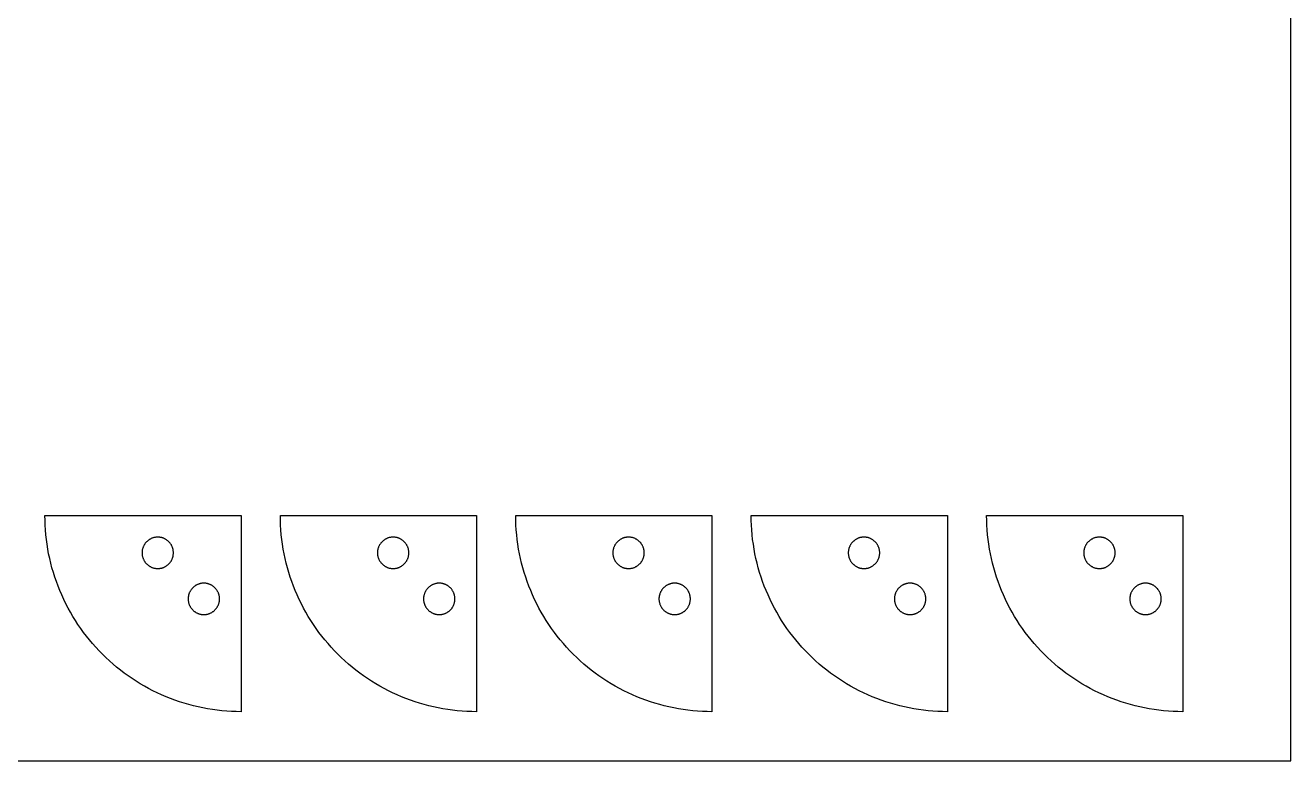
# Model space of a CAD drawing. Header units: millimetres. Extents: x 0 to 900, y 0 to 600.
# Drawn here: x 771 to 900, y 0 to 75 of the extents above; entities that cross this region are included whole.
import ezdxf

# ---------------------------------------------------------------- set-up
doc = ezdxf.new("R2010")
doc.units = ezdxf.units.MM
doc.layers.add('CUT', color=7, linetype='Continuous')
doc.layers.add('SHEET', color=7, linetype='Continuous')

msp = doc.modelspace()

# ---------------------------------------------------------------- linework, layer by layer
at = {"layer": 'CUT'}
for points in [[(793, 25), (793, 5), (792.51, 5.01), (792.02, 5.02), (791.53, 5.05), (791.04, 5.1), (790.55, 5.15), (790.07, 5.22), (789.58, 5.29), (789.1, 5.38), (788.62, 5.49), (788.14, 5.6), (787.67, 5.72), (787.19, 5.86), (786.73, 6.01), (786.26, 6.17), (785.8, 6.34), (785.35, 6.52), (784.9, 6.72), (784.45, 6.92), (784.01, 7.14), (783.57, 7.36), (783.14, 7.6), (782.72, 7.85), (782.3, 8.1), (781.89, 8.37), (781.48, 8.65), (781.09, 8.94), (780.7, 9.23), (780.31, 9.54), (779.94, 9.86), (779.57, 10.18), (779.21, 10.52), (778.86, 10.86), (778.52, 11.21), (778.18, 11.57), (777.86, 11.94), (777.54, 12.31), (777.23, 12.7), (776.94, 13.09), (776.65, 13.48), (776.37, 13.89), (776.1, 14.3), (775.85, 14.72), (775.6, 15.14), (775.36, 15.57), (775.14, 16.01), (774.92, 16.45), (774.72, 16.9), (774.52, 17.35), (774.34, 17.8), (774.17, 18.26), (774.01, 18.73), (773.86, 19.19), (773.72, 19.67), (773.6, 20.14), (773.49, 20.62), (773.38, 21.1), (773.29, 21.58), (773.22, 22.07), (773.15, 22.55), (773.1, 23.04), (773.05, 23.53), (773.02, 24.02), (773.01, 24.51), (773, 25), (793, 25)], [(817, 25), (817, 5), (816.51, 5.01), (816.02, 5.02), (815.53, 5.05), (815.04, 5.1), (814.55, 5.15), (814.07, 5.22), (813.58, 5.29), (813.1, 5.38), (812.62, 5.49), (812.14, 5.6), (811.67, 5.72), (811.19, 5.86), (810.73, 6.01), (810.26, 6.17), (809.8, 6.34), (809.35, 6.52), (808.9, 6.72), (808.45, 6.92), (808.01, 7.14), (807.57, 7.36), (807.14, 7.6), (806.72, 7.85), (806.3, 8.1), (805.89, 8.37), (805.48, 8.65), (805.09, 8.94), (804.7, 9.23), (804.31, 9.54), (803.94, 9.86), (803.57, 10.18), (803.21, 10.52), (802.86, 10.86), (802.52, 11.21), (802.18, 11.57), (801.86, 11.94), (801.54, 12.31), (801.23, 12.7), (800.94, 13.09), (800.65, 13.48), (800.37, 13.89), (800.1, 14.3), (799.85, 14.72), (799.6, 15.14), (799.36, 15.57), (799.14, 16.01), (798.92, 16.45), (798.72, 16.9), (798.52, 17.35), (798.34, 17.8), (798.17, 18.26), (798.01, 18.73), (797.86, 19.19), (797.72, 19.67), (797.6, 20.14), (797.49, 20.62), (797.38, 21.1), (797.29, 21.58), (797.22, 22.07), (797.15, 22.55), (797.1, 23.04), (797.05, 23.53), (797.02, 24.02), (797.01, 24.51), (797, 25), (817, 25)], [(841, 25), (841, 5), (840.51, 5.01), (840.02, 5.02), (839.53, 5.05), (839.04, 5.1), (838.55, 5.15), (838.07, 5.22), (837.58, 5.29), (837.1, 5.38), (836.62, 5.49), (836.14, 5.6), (835.67, 5.72), (835.19, 5.86), (834.73, 6.01), (834.26, 6.17), (833.8, 6.34), (833.35, 6.52), (832.9, 6.72), (832.45, 6.92), (832.01, 7.14), (831.57, 7.36), (831.14, 7.6), (830.72, 7.85), (830.3, 8.1), (829.89, 8.37), (829.48, 8.65), (829.09, 8.94), (828.7, 9.23), (828.31, 9.54), (827.94, 9.86), (827.57, 10.18), (827.21, 10.52), (826.86, 10.86), (826.52, 11.21), (826.18, 11.57), (825.86, 11.94), (825.54, 12.31), (825.23, 12.7), (824.94, 13.09), (824.65, 13.48), (824.37, 13.89), (824.1, 14.3), (823.85, 14.72), (823.6, 15.14), (823.36, 15.57), (823.14, 16.01), (822.92, 16.45), (822.72, 16.9), (822.52, 17.35), (822.34, 17.8), (822.17, 18.26), (822.01, 18.73), (821.86, 19.19), (821.72, 19.67), (821.6, 20.14), (821.49, 20.62), (821.38, 21.1), (821.29, 21.58), (821.22, 22.07), (821.15, 22.55), (821.1, 23.04), (821.05, 23.53), (821.02, 24.02), (821.01, 24.51), (821, 25), (841, 25)], [(865, 25), (865, 5), (864.51, 5.01), (864.02, 5.02), (863.53, 5.05), (863.04, 5.1), (862.55, 5.15), (862.07, 5.22), (861.58, 5.29), (861.1, 5.38), (860.62, 5.49), (860.14, 5.6), (859.67, 5.72), (859.19, 5.86), (858.73, 6.01), (858.26, 6.17), (857.8, 6.34), (857.35, 6.52), (856.9, 6.72), (856.45, 6.92), (856.01, 7.14), (855.57, 7.36), (855.14, 7.6), (854.72, 7.85), (854.3, 8.1), (853.89, 8.37), (853.48, 8.65), (853.09, 8.94), (852.7, 9.23), (852.31, 9.54), (851.94, 9.86), (851.57, 10.18), (851.21, 10.52), (850.86, 10.86), (850.52, 11.21), (850.18, 11.57), (849.86, 11.94), (849.54, 12.31), (849.23, 12.7), (848.94, 13.09), (848.65, 13.48), (848.37, 13.89), (848.1, 14.3), (847.85, 14.72), (847.6, 15.14), (847.36, 15.57), (847.14, 16.01), (846.92, 16.45), (846.72, 16.9), (846.52, 17.35), (846.34, 17.8), (846.17, 18.26), (846.01, 18.73), (845.86, 19.19), (845.72, 19.67), (845.6, 20.14), (845.49, 20.62), (845.38, 21.1), (845.29, 21.58), (845.22, 22.07), (845.15, 22.55), (845.1, 23.04), (845.05, 23.53), (845.02, 24.02), (845.01, 24.51), (845, 25), (865, 25)], [(889, 25), (889, 5), (888.51, 5.01), (888.02, 5.02), (887.53, 5.05), (887.04, 5.1), (886.55, 5.15), (886.07, 5.22), (885.58, 5.29), (885.1, 5.38), (884.62, 5.49), (884.14, 5.6), (883.67, 5.72), (883.19, 5.86), (882.73, 6.01), (882.26, 6.17), (881.8, 6.34), (881.35, 6.52), (880.9, 6.72), (880.45, 6.92), (880.01, 7.14), (879.57, 7.36), (879.14, 7.6), (878.72, 7.85), (878.3, 8.1), (877.89, 8.37), (877.48, 8.65), (877.09, 8.94), (876.7, 9.23), (876.31, 9.54), (875.94, 9.86), (875.57, 10.18), (875.21, 10.52), (874.86, 10.86), (874.52, 11.21), (874.18, 11.57), (873.86, 11.94), (873.54, 12.31), (873.23, 12.7), (872.94, 13.09), (872.65, 13.48), (872.37, 13.89), (872.1, 14.3), (871.85, 14.72), (871.6, 15.14), (871.36, 15.57), (871.14, 16.01), (870.92, 16.45), (870.72, 16.9), (870.52, 17.35), (870.34, 17.8), (870.17, 18.26), (870.01, 18.73), (869.86, 19.19), (869.72, 19.67), (869.6, 20.14), (869.49, 20.62), (869.38, 21.1), (869.29, 21.58), (869.22, 22.07), (869.15, 22.55), (869.1, 23.04), (869.05, 23.53), (869.02, 24.02), (869.01, 24.51), (869, 25), (889, 25)], [(786.1, 21.2), (786.1, 21.25), (786.1, 21.3), (786.09, 21.36), (786.09, 21.41), (786.08, 21.46), (786.07, 21.51), (786.06, 21.56), (786.05, 21.61), (786.03, 21.66), (786.02, 21.71), (786, 21.76), (785.98, 21.81), (785.96, 21.86), (785.93, 21.91), (785.91, 21.95), (785.89, 22), (785.86, 22.04), (785.83, 22.09), (785.8, 22.13), (785.77, 22.17), (785.74, 22.22), (785.7, 22.25), (785.67, 22.29), (785.63, 22.33), (785.59, 22.37), (785.55, 22.4), (785.52, 22.44), (785.47, 22.47), (785.43, 22.5), (785.39, 22.53), (785.34, 22.56), (785.3, 22.59), (785.25, 22.61), (785.21, 22.63), (785.16, 22.66), (785.11, 22.68), (785.06, 22.7), (785.01, 22.72), (784.96, 22.73), (784.91, 22.75), (784.86, 22.76), (784.81, 22.77), (784.76, 22.78), (784.71, 22.79), (784.66, 22.79), (784.6, 22.8), (784.55, 22.8), (784.5, 22.8), (784.45, 22.8), (784.4, 22.8), (784.34, 22.79), (784.29, 22.79), (784.24, 22.78), (784.19, 22.77), (784.14, 22.76), (784.09, 22.75), (784.04, 22.73), (783.99, 22.72), (783.94, 22.7), (783.89, 22.68), (783.84, 22.66), (783.79, 22.63), (783.75, 22.61), (783.7, 22.59), (783.66, 22.56), (783.61, 22.53), (783.57, 22.5), (783.53, 22.47), (783.48, 22.44), (783.45, 22.4), (783.41, 22.37), (783.37, 22.33), (783.33, 22.29), (783.3, 22.25), (783.26, 22.22), (783.23, 22.17), (783.2, 22.13), (783.17, 22.09), (783.14, 22.04), (783.11, 22), (783.09, 21.95), (783.07, 21.91), (783.04, 21.86), (783.02, 21.81), (783, 21.76), (782.98, 21.71), (782.97, 21.66), (782.95, 21.61), (782.94, 21.56), (782.93, 21.51), (782.92, 21.46), (782.91, 21.41), (782.91, 21.36), (782.9, 21.3), (782.9, 21.25), (782.9, 21.2), (782.9, 21.15), (782.9, 21.1), (782.91, 21.04), (782.91, 20.99), (782.92, 20.94), (782.93, 20.89), (782.94, 20.84), (782.95, 20.79), (782.97, 20.74), (782.98, 20.69), (783, 20.64), (783.02, 20.59), (783.04, 20.54), (783.07, 20.49), (783.09, 20.45), (783.11, 20.4), (783.14, 20.36), (783.17, 20.31), (783.2, 20.27), (783.23, 20.23), (783.26, 20.18), (783.3, 20.15), (783.33, 20.11), (783.37, 20.07), (783.41, 20.03), (783.45, 20), (783.48, 19.96), (783.53, 19.93), (783.57, 19.9), (783.61, 19.87), (783.66, 19.84), (783.7, 19.81), (783.75, 19.79), (783.79, 19.77), (783.84, 19.74), (783.89, 19.72), (783.94, 19.7), (783.99, 19.68), (784.04, 19.67), (784.09, 19.65), (784.14, 19.64), (784.19, 19.63), (784.24, 19.62), (784.29, 19.61), (784.34, 19.61), (784.4, 19.6), (784.45, 19.6), (784.5, 19.6), (784.55, 19.6), (784.6, 19.6), (784.66, 19.61), (784.71, 19.61), (784.76, 19.62), (784.81, 19.63), (784.86, 19.64), (784.91, 19.65), (784.96, 19.67), (785.01, 19.68), (785.06, 19.7), (785.11, 19.72), (785.16, 19.74), (785.21, 19.77), (785.25, 19.79), (785.3, 19.81), (785.34, 19.84), (785.39, 19.87), (785.43, 19.9), (785.47, 19.93), (785.52, 19.96), (785.55, 20), (785.59, 20.03), (785.63, 20.07), (785.67, 20.11), (785.7, 20.15), (785.74, 20.18), (785.77, 20.23), (785.8, 20.27), (785.83, 20.31), (785.86, 20.36), (785.89, 20.4), (785.91, 20.45), (785.93, 20.49), (785.96, 20.54), (785.98, 20.59), (786, 20.64), (786.02, 20.69), (786.03, 20.74), (786.05, 20.79), (786.06, 20.84), (786.07, 20.89), (786.08, 20.94), (786.09, 20.99), (786.09, 21.04), (786.1, 21.1), (786.1, 21.15), (786.1, 21.2)], [(810.1, 21.2), (810.1, 21.25), (810.1, 21.3), (810.09, 21.36), (810.09, 21.41), (810.08, 21.46), (810.07, 21.51), (810.06, 21.56), (810.05, 21.61), (810.03, 21.66), (810.02, 21.71), (810, 21.76), (809.98, 21.81), (809.96, 21.86), (809.93, 21.91), (809.91, 21.95), (809.89, 22), (809.86, 22.04), (809.83, 22.09), (809.8, 22.13), (809.77, 22.17), (809.74, 22.22), (809.7, 22.25), (809.67, 22.29), (809.63, 22.33), (809.59, 22.37), (809.55, 22.4), (809.52, 22.44), (809.47, 22.47), (809.43, 22.5), (809.39, 22.53), (809.34, 22.56), (809.3, 22.59), (809.25, 22.61), (809.21, 22.63), (809.16, 22.66), (809.11, 22.68), (809.06, 22.7), (809.01, 22.72), (808.96, 22.73), (808.91, 22.75), (808.86, 22.76), (808.81, 22.77), (808.76, 22.78), (808.71, 22.79), (808.66, 22.79), (808.6, 22.8), (808.55, 22.8), (808.5, 22.8), (808.45, 22.8), (808.4, 22.8), (808.34, 22.79), (808.29, 22.79), (808.24, 22.78), (808.19, 22.77), (808.14, 22.76), (808.09, 22.75), (808.04, 22.73), (807.99, 22.72), (807.94, 22.7), (807.89, 22.68), (807.84, 22.66), (807.79, 22.63), (807.75, 22.61), (807.7, 22.59), (807.66, 22.56), (807.61, 22.53), (807.57, 22.5), (807.53, 22.47), (807.48, 22.44), (807.45, 22.4), (807.41, 22.37), (807.37, 22.33), (807.33, 22.29), (807.3, 22.25), (807.26, 22.22), (807.23, 22.17), (807.2, 22.13), (807.17, 22.09), (807.14, 22.04), (807.11, 22), (807.09, 21.95), (807.07, 21.91), (807.04, 21.86), (807.02, 21.81), (807, 21.76), (806.98, 21.71), (806.97, 21.66), (806.95, 21.61), (806.94, 21.56), (806.93, 21.51), (806.92, 21.46), (806.91, 21.41), (806.91, 21.36), (806.9, 21.3), (806.9, 21.25), (806.9, 21.2), (806.9, 21.15), (806.9, 21.1), (806.91, 21.04), (806.91, 20.99), (806.92, 20.94), (806.93, 20.89), (806.94, 20.84), (806.95, 20.79), (806.97, 20.74), (806.98, 20.69), (807, 20.64), (807.02, 20.59), (807.04, 20.54), (807.07, 20.49), (807.09, 20.45), (807.11, 20.4), (807.14, 20.36), (807.17, 20.31), (807.2, 20.27), (807.23, 20.23), (807.26, 20.18), (807.3, 20.15), (807.33, 20.11), (807.37, 20.07), (807.41, 20.03), (807.45, 20), (807.48, 19.96), (807.53, 19.93), (807.57, 19.9), (807.61, 19.87), (807.66, 19.84), (807.7, 19.81), (807.75, 19.79), (807.79, 19.77), (807.84, 19.74), (807.89, 19.72), (807.94, 19.7), (807.99, 19.68), (808.04, 19.67), (808.09, 19.65), (808.14, 19.64), (808.19, 19.63), (808.24, 19.62), (808.29, 19.61), (808.34, 19.61), (808.4, 19.6), (808.45, 19.6), (808.5, 19.6), (808.55, 19.6), (808.6, 19.6), (808.66, 19.61), (808.71, 19.61), (808.76, 19.62), (808.81, 19.63), (808.86, 19.64), (808.91, 19.65), (808.96, 19.67), (809.01, 19.68), (809.06, 19.7), (809.11, 19.72), (809.16, 19.74), (809.21, 19.77), (809.25, 19.79), (809.3, 19.81), (809.34, 19.84), (809.39, 19.87), (809.43, 19.9), (809.47, 19.93), (809.52, 19.96), (809.55, 20), (809.59, 20.03), (809.63, 20.07), (809.67, 20.11), (809.7, 20.15), (809.74, 20.18), (809.77, 20.23), (809.8, 20.27), (809.83, 20.31), (809.86, 20.36), (809.89, 20.4), (809.91, 20.45), (809.93, 20.49), (809.96, 20.54), (809.98, 20.59), (810, 20.64), (810.02, 20.69), (810.03, 20.74), (810.05, 20.79), (810.06, 20.84), (810.07, 20.89), (810.08, 20.94), (810.09, 20.99), (810.09, 21.04), (810.1, 21.1), (810.1, 21.15), (810.1, 21.2)], [(834.1, 21.2), (834.1, 21.25), (834.1, 21.3), (834.09, 21.36), (834.09, 21.41), (834.08, 21.46), (834.07, 21.51), (834.06, 21.56), (834.05, 21.61), (834.03, 21.66), (834.02, 21.71), (834, 21.76), (833.98, 21.81), (833.96, 21.86), (833.93, 21.91), (833.91, 21.95), (833.89, 22), (833.86, 22.04), (833.83, 22.09), (833.8, 22.13), (833.77, 22.17), (833.74, 22.22), (833.7, 22.25), (833.67, 22.29), (833.63, 22.33), (833.59, 22.37), (833.55, 22.4), (833.52, 22.44), (833.47, 22.47), (833.43, 22.5), (833.39, 22.53), (833.34, 22.56), (833.3, 22.59), (833.25, 22.61), (833.21, 22.63), (833.16, 22.66), (833.11, 22.68), (833.06, 22.7), (833.01, 22.72), (832.96, 22.73), (832.91, 22.75), (832.86, 22.76), (832.81, 22.77), (832.76, 22.78), (832.71, 22.79), (832.66, 22.79), (832.6, 22.8), (832.55, 22.8), (832.5, 22.8), (832.45, 22.8), (832.4, 22.8), (832.34, 22.79), (832.29, 22.79), (832.24, 22.78), (832.19, 22.77), (832.14, 22.76), (832.09, 22.75), (832.04, 22.73), (831.99, 22.72), (831.94, 22.7), (831.89, 22.68), (831.84, 22.66), (831.79, 22.63), (831.75, 22.61), (831.7, 22.59), (831.66, 22.56), (831.61, 22.53), (831.57, 22.5), (831.53, 22.47), (831.48, 22.44), (831.45, 22.4), (831.41, 22.37), (831.37, 22.33), (831.33, 22.29), (831.3, 22.25), (831.26, 22.22), (831.23, 22.17), (831.2, 22.13), (831.17, 22.09), (831.14, 22.04), (831.11, 22), (831.09, 21.95), (831.07, 21.91), (831.04, 21.86), (831.02, 21.81), (831, 21.76), (830.98, 21.71), (830.97, 21.66), (830.95, 21.61), (830.94, 21.56), (830.93, 21.51), (830.92, 21.46), (830.91, 21.41), (830.91, 21.36), (830.9, 21.3), (830.9, 21.25), (830.9, 21.2), (830.9, 21.15), (830.9, 21.1), (830.91, 21.04), (830.91, 20.99), (830.92, 20.94), (830.93, 20.89), (830.94, 20.84), (830.95, 20.79), (830.97, 20.74), (830.98, 20.69), (831, 20.64), (831.02, 20.59), (831.04, 20.54), (831.07, 20.49), (831.09, 20.45), (831.11, 20.4), (831.14, 20.36), (831.17, 20.31), (831.2, 20.27), (831.23, 20.23), (831.26, 20.18), (831.3, 20.15), (831.33, 20.11), (831.37, 20.07), (831.41, 20.03), (831.45, 20), (831.48, 19.96), (831.53, 19.93), (831.57, 19.9), (831.61, 19.87), (831.66, 19.84), (831.7, 19.81), (831.75, 19.79), (831.79, 19.77), (831.84, 19.74), (831.89, 19.72), (831.94, 19.7), (831.99, 19.68), (832.04, 19.67), (832.09, 19.65), (832.14, 19.64), (832.19, 19.63), (832.24, 19.62), (832.29, 19.61), (832.34, 19.61), (832.4, 19.6), (832.45, 19.6), (832.5, 19.6), (832.55, 19.6), (832.6, 19.6), (832.66, 19.61), (832.71, 19.61), (832.76, 19.62), (832.81, 19.63), (832.86, 19.64), (832.91, 19.65), (832.96, 19.67), (833.01, 19.68), (833.06, 19.7), (833.11, 19.72), (833.16, 19.74), (833.21, 19.77), (833.25, 19.79), (833.3, 19.81), (833.34, 19.84), (833.39, 19.87), (833.43, 19.9), (833.47, 19.93), (833.52, 19.96), (833.55, 20), (833.59, 20.03), (833.63, 20.07), (833.67, 20.11), (833.7, 20.15), (833.74, 20.18), (833.77, 20.23), (833.8, 20.27), (833.83, 20.31), (833.86, 20.36), (833.89, 20.4), (833.91, 20.45), (833.93, 20.49), (833.96, 20.54), (833.98, 20.59), (834, 20.64), (834.02, 20.69), (834.03, 20.74), (834.05, 20.79), (834.06, 20.84), (834.07, 20.89), (834.08, 20.94), (834.09, 20.99), (834.09, 21.04), (834.1, 21.1), (834.1, 21.15), (834.1, 21.2)], [(858.1, 21.2), (858.1, 21.25), (858.1, 21.3), (858.09, 21.36), (858.09, 21.41), (858.08, 21.46), (858.07, 21.51), (858.06, 21.56), (858.05, 21.61), (858.03, 21.66), (858.02, 21.71), (858, 21.76), (857.98, 21.81), (857.96, 21.86), (857.93, 21.91), (857.91, 21.95), (857.89, 22), (857.86, 22.04), (857.83, 22.09), (857.8, 22.13), (857.77, 22.17), (857.74, 22.22), (857.7, 22.25), (857.67, 22.29), (857.63, 22.33), (857.59, 22.37), (857.55, 22.4), (857.52, 22.44), (857.47, 22.47), (857.43, 22.5), (857.39, 22.53), (857.34, 22.56), (857.3, 22.59), (857.25, 22.61), (857.21, 22.63), (857.16, 22.66), (857.11, 22.68), (857.06, 22.7), (857.01, 22.72), (856.96, 22.73), (856.91, 22.75), (856.86, 22.76), (856.81, 22.77), (856.76, 22.78), (856.71, 22.79), (856.66, 22.79), (856.6, 22.8), (856.55, 22.8), (856.5, 22.8), (856.45, 22.8), (856.4, 22.8), (856.34, 22.79), (856.29, 22.79), (856.24, 22.78), (856.19, 22.77), (856.14, 22.76), (856.09, 22.75), (856.04, 22.73), (855.99, 22.72), (855.94, 22.7), (855.89, 22.68), (855.84, 22.66), (855.79, 22.63), (855.75, 22.61), (855.7, 22.59), (855.66, 22.56), (855.61, 22.53), (855.57, 22.5), (855.53, 22.47), (855.48, 22.44), (855.45, 22.4), (855.41, 22.37), (855.37, 22.33), (855.33, 22.29), (855.3, 22.25), (855.26, 22.22), (855.23, 22.17), (855.2, 22.13), (855.17, 22.09), (855.14, 22.04), (855.11, 22), (855.09, 21.95), (855.07, 21.91), (855.04, 21.86), (855.02, 21.81), (855, 21.76), (854.98, 21.71), (854.97, 21.66), (854.95, 21.61), (854.94, 21.56), (854.93, 21.51), (854.92, 21.46), (854.91, 21.41), (854.91, 21.36), (854.9, 21.3), (854.9, 21.25), (854.9, 21.2), (854.9, 21.15), (854.9, 21.1), (854.91, 21.04), (854.91, 20.99), (854.92, 20.94), (854.93, 20.89), (854.94, 20.84), (854.95, 20.79), (854.97, 20.74), (854.98, 20.69), (855, 20.64), (855.02, 20.59), (855.04, 20.54), (855.07, 20.49), (855.09, 20.45), (855.11, 20.4), (855.14, 20.36), (855.17, 20.31), (855.2, 20.27), (855.23, 20.23), (855.26, 20.18), (855.3, 20.15), (855.33, 20.11), (855.37, 20.07), (855.41, 20.03), (855.45, 20), (855.48, 19.96), (855.53, 19.93), (855.57, 19.9), (855.61, 19.87), (855.66, 19.84), (855.7, 19.81), (855.75, 19.79), (855.79, 19.77), (855.84, 19.74), (855.89, 19.72), (855.94, 19.7), (855.99, 19.68), (856.04, 19.67), (856.09, 19.65), (856.14, 19.64), (856.19, 19.63), (856.24, 19.62), (856.29, 19.61), (856.34, 19.61), (856.4, 19.6), (856.45, 19.6), (856.5, 19.6), (856.55, 19.6), (856.6, 19.6), (856.66, 19.61), (856.71, 19.61), (856.76, 19.62), (856.81, 19.63), (856.86, 19.64), (856.91, 19.65), (856.96, 19.67), (857.01, 19.68), (857.06, 19.7), (857.11, 19.72), (857.16, 19.74), (857.21, 19.77), (857.25, 19.79), (857.3, 19.81), (857.34, 19.84), (857.39, 19.87), (857.43, 19.9), (857.47, 19.93), (857.52, 19.96), (857.55, 20), (857.59, 20.03), (857.63, 20.07), (857.67, 20.11), (857.7, 20.15), (857.74, 20.18), (857.77, 20.23), (857.8, 20.27), (857.83, 20.31), (857.86, 20.36), (857.89, 20.4), (857.91, 20.45), (857.93, 20.49), (857.96, 20.54), (857.98, 20.59), (858, 20.64), (858.02, 20.69), (858.03, 20.74), (858.05, 20.79), (858.06, 20.84), (858.07, 20.89), (858.08, 20.94), (858.09, 20.99), (858.09, 21.04), (858.1, 21.1), (858.1, 21.15), (858.1, 21.2)], [(882.1, 21.2), (882.1, 21.25), (882.1, 21.3), (882.09, 21.36), (882.09, 21.41), (882.08, 21.46), (882.07, 21.51), (882.06, 21.56), (882.05, 21.61), (882.03, 21.66), (882.02, 21.71), (882, 21.76), (881.98, 21.81), (881.96, 21.86), (881.93, 21.91), (881.91, 21.95), (881.89, 22), (881.86, 22.04), (881.83, 22.09), (881.8, 22.13), (881.77, 22.17), (881.74, 22.22), (881.7, 22.25), (881.67, 22.29), (881.63, 22.33), (881.59, 22.37), (881.55, 22.4), (881.52, 22.44), (881.47, 22.47), (881.43, 22.5), (881.39, 22.53), (881.34, 22.56), (881.3, 22.59), (881.25, 22.61), (881.21, 22.63), (881.16, 22.66), (881.11, 22.68), (881.06, 22.7), (881.01, 22.72), (880.96, 22.73), (880.91, 22.75), (880.86, 22.76), (880.81, 22.77), (880.76, 22.78), (880.71, 22.79), (880.66, 22.79), (880.6, 22.8), (880.55, 22.8), (880.5, 22.8), (880.45, 22.8), (880.4, 22.8), (880.34, 22.79), (880.29, 22.79), (880.24, 22.78), (880.19, 22.77), (880.14, 22.76), (880.09, 22.75), (880.04, 22.73), (879.99, 22.72), (879.94, 22.7), (879.89, 22.68), (879.84, 22.66), (879.79, 22.63), (879.75, 22.61), (879.7, 22.59), (879.66, 22.56), (879.61, 22.53), (879.57, 22.5), (879.53, 22.47), (879.48, 22.44), (879.45, 22.4), (879.41, 22.37), (879.37, 22.33), (879.33, 22.29), (879.3, 22.25), (879.26, 22.22), (879.23, 22.17), (879.2, 22.13), (879.17, 22.09), (879.14, 22.04), (879.11, 22), (879.09, 21.95), (879.07, 21.91), (879.04, 21.86), (879.02, 21.81), (879, 21.76), (878.98, 21.71), (878.97, 21.66), (878.95, 21.61), (878.94, 21.56), (878.93, 21.51), (878.92, 21.46), (878.91, 21.41), (878.91, 21.36), (878.9, 21.3), (878.9, 21.25), (878.9, 21.2), (878.9, 21.15), (878.9, 21.1), (878.91, 21.04), (878.91, 20.99), (878.92, 20.94), (878.93, 20.89), (878.94, 20.84), (878.95, 20.79), (878.97, 20.74), (878.98, 20.69), (879, 20.64), (879.02, 20.59), (879.04, 20.54), (879.07, 20.49), (879.09, 20.45), (879.11, 20.4), (879.14, 20.36), (879.17, 20.31), (879.2, 20.27), (879.23, 20.23), (879.26, 20.18), (879.3, 20.15), (879.33, 20.11), (879.37, 20.07), (879.41, 20.03), (879.45, 20), (879.48, 19.96), (879.53, 19.93), (879.57, 19.9), (879.61, 19.87), (879.66, 19.84), (879.7, 19.81), (879.75, 19.79), (879.79, 19.77), (879.84, 19.74), (879.89, 19.72), (879.94, 19.7), (879.99, 19.68), (880.04, 19.67), (880.09, 19.65), (880.14, 19.64), (880.19, 19.63), (880.24, 19.62), (880.29, 19.61), (880.34, 19.61), (880.4, 19.6), (880.45, 19.6), (880.5, 19.6), (880.55, 19.6), (880.6, 19.6), (880.66, 19.61), (880.71, 19.61), (880.76, 19.62), (880.81, 19.63), (880.86, 19.64), (880.91, 19.65), (880.96, 19.67), (881.01, 19.68), (881.06, 19.7), (881.11, 19.72), (881.16, 19.74), (881.21, 19.77), (881.25, 19.79), (881.3, 19.81), (881.34, 19.84), (881.39, 19.87), (881.43, 19.9), (881.47, 19.93), (881.52, 19.96), (881.55, 20), (881.59, 20.03), (881.63, 20.07), (881.67, 20.11), (881.7, 20.15), (881.74, 20.18), (881.77, 20.23), (881.8, 20.27), (881.83, 20.31), (881.86, 20.36), (881.89, 20.4), (881.91, 20.45), (881.93, 20.49), (881.96, 20.54), (881.98, 20.59), (882, 20.64), (882.02, 20.69), (882.03, 20.74), (882.05, 20.79), (882.06, 20.84), (882.07, 20.89), (882.08, 20.94), (882.09, 20.99), (882.09, 21.04), (882.1, 21.1), (882.1, 21.15), (882.1, 21.2)], [(790.8, 16.5), (790.8, 16.55), (790.8, 16.6), (790.79, 16.66), (790.79, 16.71), (790.78, 16.76), (790.77, 16.81), (790.76, 16.86), (790.75, 16.91), (790.73, 16.96), (790.72, 17.01), (790.7, 17.06), (790.68, 17.11), (790.66, 17.16), (790.63, 17.21), (790.61, 17.25), (790.59, 17.3), (790.56, 17.34), (790.53, 17.39), (790.5, 17.43), (790.47, 17.47), (790.44, 17.52), (790.4, 17.55), (790.37, 17.59), (790.33, 17.63), (790.29, 17.67), (790.25, 17.7), (790.22, 17.74), (790.17, 17.77), (790.13, 17.8), (790.09, 17.83), (790.04, 17.86), (790, 17.89), (789.95, 17.91), (789.91, 17.93), (789.86, 17.96), (789.81, 17.98), (789.76, 18), (789.71, 18.02), (789.66, 18.03), (789.61, 18.05), (789.56, 18.06), (789.51, 18.07), (789.46, 18.08), (789.41, 18.09), (789.36, 18.09), (789.3, 18.1), (789.25, 18.1), (789.2, 18.1), (789.15, 18.1), (789.1, 18.1), (789.04, 18.09), (788.99, 18.09), (788.94, 18.08), (788.89, 18.07), (788.84, 18.06), (788.79, 18.05), (788.74, 18.03), (788.69, 18.02), (788.64, 18), (788.59, 17.98), (788.54, 17.96), (788.49, 17.93), (788.45, 17.91), (788.4, 17.89), (788.36, 17.86), (788.31, 17.83), (788.27, 17.8), (788.23, 17.77), (788.18, 17.74), (788.15, 17.7), (788.11, 17.67), (788.07, 17.63), (788.03, 17.59), (788, 17.55), (787.96, 17.52), (787.93, 17.47), (787.9, 17.43), (787.87, 17.39), (787.84, 17.34), (787.81, 17.3), (787.79, 17.25), (787.77, 17.21), (787.74, 17.16), (787.72, 17.11), (787.7, 17.06), (787.68, 17.01), (787.67, 16.96), (787.65, 16.91), (787.64, 16.86), (787.63, 16.81), (787.62, 16.76), (787.61, 16.71), (787.61, 16.66), (787.6, 16.6), (787.6, 16.55), (787.6, 16.5), (787.6, 16.45), (787.6, 16.4), (787.61, 16.34), (787.61, 16.29), (787.62, 16.24), (787.63, 16.19), (787.64, 16.14), (787.65, 16.09), (787.67, 16.04), (787.68, 15.99), (787.7, 15.94), (787.72, 15.89), (787.74, 15.84), (787.77, 15.79), (787.79, 15.75), (787.81, 15.7), (787.84, 15.66), (787.87, 15.61), (787.9, 15.57), (787.93, 15.53), (787.96, 15.48), (788, 15.45), (788.03, 15.41), (788.07, 15.37), (788.11, 15.33), (788.15, 15.3), (788.18, 15.26), (788.23, 15.23), (788.27, 15.2), (788.31, 15.17), (788.36, 15.14), (788.4, 15.11), (788.45, 15.09), (788.49, 15.07), (788.54, 15.04), (788.59, 15.02), (788.64, 15), (788.69, 14.98), (788.74, 14.97), (788.79, 14.95), (788.84, 14.94), (788.89, 14.93), (788.94, 14.92), (788.99, 14.91), (789.04, 14.91), (789.1, 14.9), (789.15, 14.9), (789.2, 14.9), (789.25, 14.9), (789.3, 14.9), (789.36, 14.91), (789.41, 14.91), (789.46, 14.92), (789.51, 14.93), (789.56, 14.94), (789.61, 14.95), (789.66, 14.97), (789.71, 14.98), (789.76, 15), (789.81, 15.02), (789.86, 15.04), (789.91, 15.07), (789.95, 15.09), (790, 15.11), (790.04, 15.14), (790.09, 15.17), (790.13, 15.2), (790.17, 15.23), (790.22, 15.26), (790.25, 15.3), (790.29, 15.33), (790.33, 15.37), (790.37, 15.41), (790.4, 15.45), (790.44, 15.48), (790.47, 15.53), (790.5, 15.57), (790.53, 15.61), (790.56, 15.66), (790.59, 15.7), (790.61, 15.75), (790.63, 15.79), (790.66, 15.84), (790.68, 15.89), (790.7, 15.94), (790.72, 15.99), (790.73, 16.04), (790.75, 16.09), (790.76, 16.14), (790.77, 16.19), (790.78, 16.24), (790.79, 16.29), (790.79, 16.34), (790.8, 16.4), (790.8, 16.45), (790.8, 16.5)], [(814.8, 16.5), (814.8, 16.55), (814.8, 16.6), (814.79, 16.66), (814.79, 16.71), (814.78, 16.76), (814.77, 16.81), (814.76, 16.86), (814.75, 16.91), (814.73, 16.96), (814.72, 17.01), (814.7, 17.06), (814.68, 17.11), (814.66, 17.16), (814.63, 17.21), (814.61, 17.25), (814.59, 17.3), (814.56, 17.34), (814.53, 17.39), (814.5, 17.43), (814.47, 17.47), (814.44, 17.52), (814.4, 17.55), (814.37, 17.59), (814.33, 17.63), (814.29, 17.67), (814.25, 17.7), (814.22, 17.74), (814.17, 17.77), (814.13, 17.8), (814.09, 17.83), (814.04, 17.86), (814, 17.89), (813.95, 17.91), (813.91, 17.93), (813.86, 17.96), (813.81, 17.98), (813.76, 18), (813.71, 18.02), (813.66, 18.03), (813.61, 18.05), (813.56, 18.06), (813.51, 18.07), (813.46, 18.08), (813.41, 18.09), (813.36, 18.09), (813.3, 18.1), (813.25, 18.1), (813.2, 18.1), (813.15, 18.1), (813.1, 18.1), (813.04, 18.09), (812.99, 18.09), (812.94, 18.08), (812.89, 18.07), (812.84, 18.06), (812.79, 18.05), (812.74, 18.03), (812.69, 18.02), (812.64, 18), (812.59, 17.98), (812.54, 17.96), (812.49, 17.93), (812.45, 17.91), (812.4, 17.89), (812.36, 17.86), (812.31, 17.83), (812.27, 17.8), (812.23, 17.77), (812.18, 17.74), (812.15, 17.7), (812.11, 17.67), (812.07, 17.63), (812.03, 17.59), (812, 17.55), (811.96, 17.52), (811.93, 17.47), (811.9, 17.43), (811.87, 17.39), (811.84, 17.34), (811.81, 17.3), (811.79, 17.25), (811.77, 17.21), (811.74, 17.16), (811.72, 17.11), (811.7, 17.06), (811.68, 17.01), (811.67, 16.96), (811.65, 16.91), (811.64, 16.86), (811.63, 16.81), (811.62, 16.76), (811.61, 16.71), (811.61, 16.66), (811.6, 16.6), (811.6, 16.55), (811.6, 16.5), (811.6, 16.45), (811.6, 16.4), (811.61, 16.34), (811.61, 16.29), (811.62, 16.24), (811.63, 16.19), (811.64, 16.14), (811.65, 16.09), (811.67, 16.04), (811.68, 15.99), (811.7, 15.94), (811.72, 15.89), (811.74, 15.84), (811.77, 15.79), (811.79, 15.75), (811.81, 15.7), (811.84, 15.66), (811.87, 15.61), (811.9, 15.57), (811.93, 15.53), (811.96, 15.48), (812, 15.45), (812.03, 15.41), (812.07, 15.37), (812.11, 15.33), (812.15, 15.3), (812.18, 15.26), (812.23, 15.23), (812.27, 15.2), (812.31, 15.17), (812.36, 15.14), (812.4, 15.11), (812.45, 15.09), (812.49, 15.07), (812.54, 15.04), (812.59, 15.02), (812.64, 15), (812.69, 14.98), (812.74, 14.97), (812.79, 14.95), (812.84, 14.94), (812.89, 14.93), (812.94, 14.92), (812.99, 14.91), (813.04, 14.91), (813.1, 14.9), (813.15, 14.9), (813.2, 14.9), (813.25, 14.9), (813.3, 14.9), (813.36, 14.91), (813.41, 14.91), (813.46, 14.92), (813.51, 14.93), (813.56, 14.94), (813.61, 14.95), (813.66, 14.97), (813.71, 14.98), (813.76, 15), (813.81, 15.02), (813.86, 15.04), (813.91, 15.07), (813.95, 15.09), (814, 15.11), (814.04, 15.14), (814.09, 15.17), (814.13, 15.2), (814.17, 15.23), (814.22, 15.26), (814.25, 15.3), (814.29, 15.33), (814.33, 15.37), (814.37, 15.41), (814.4, 15.45), (814.44, 15.48), (814.47, 15.53), (814.5, 15.57), (814.53, 15.61), (814.56, 15.66), (814.59, 15.7), (814.61, 15.75), (814.63, 15.79), (814.66, 15.84), (814.68, 15.89), (814.7, 15.94), (814.72, 15.99), (814.73, 16.04), (814.75, 16.09), (814.76, 16.14), (814.77, 16.19), (814.78, 16.24), (814.79, 16.29), (814.79, 16.34), (814.8, 16.4), (814.8, 16.45), (814.8, 16.5)], [(838.8, 16.5), (838.8, 16.55), (838.8, 16.6), (838.79, 16.66), (838.79, 16.71), (838.78, 16.76), (838.77, 16.81), (838.76, 16.86), (838.75, 16.91), (838.73, 16.96), (838.72, 17.01), (838.7, 17.06), (838.68, 17.11), (838.66, 17.16), (838.63, 17.21), (838.61, 17.25), (838.59, 17.3), (838.56, 17.34), (838.53, 17.39), (838.5, 17.43), (838.47, 17.47), (838.44, 17.52), (838.4, 17.55), (838.37, 17.59), (838.33, 17.63), (838.29, 17.67), (838.25, 17.7), (838.22, 17.74), (838.17, 17.77), (838.13, 17.8), (838.09, 17.83), (838.04, 17.86), (838, 17.89), (837.95, 17.91), (837.91, 17.93), (837.86, 17.96), (837.81, 17.98), (837.76, 18), (837.71, 18.02), (837.66, 18.03), (837.61, 18.05), (837.56, 18.06), (837.51, 18.07), (837.46, 18.08), (837.41, 18.09), (837.36, 18.09), (837.3, 18.1), (837.25, 18.1), (837.2, 18.1), (837.15, 18.1), (837.1, 18.1), (837.04, 18.09), (836.99, 18.09), (836.94, 18.08), (836.89, 18.07), (836.84, 18.06), (836.79, 18.05), (836.74, 18.03), (836.69, 18.02), (836.64, 18), (836.59, 17.98), (836.54, 17.96), (836.49, 17.93), (836.45, 17.91), (836.4, 17.89), (836.36, 17.86), (836.31, 17.83), (836.27, 17.8), (836.23, 17.77), (836.18, 17.74), (836.15, 17.7), (836.11, 17.67), (836.07, 17.63), (836.03, 17.59), (836, 17.55), (835.96, 17.52), (835.93, 17.47), (835.9, 17.43), (835.87, 17.39), (835.84, 17.34), (835.81, 17.3), (835.79, 17.25), (835.77, 17.21), (835.74, 17.16), (835.72, 17.11), (835.7, 17.06), (835.68, 17.01), (835.67, 16.96), (835.65, 16.91), (835.64, 16.86), (835.63, 16.81), (835.62, 16.76), (835.61, 16.71), (835.61, 16.66), (835.6, 16.6), (835.6, 16.55), (835.6, 16.5), (835.6, 16.45), (835.6, 16.4), (835.61, 16.34), (835.61, 16.29), (835.62, 16.24), (835.63, 16.19), (835.64, 16.14), (835.65, 16.09), (835.67, 16.04), (835.68, 15.99), (835.7, 15.94), (835.72, 15.89), (835.74, 15.84), (835.77, 15.79), (835.79, 15.75), (835.81, 15.7), (835.84, 15.66), (835.87, 15.61), (835.9, 15.57), (835.93, 15.53), (835.96, 15.48), (836, 15.45), (836.03, 15.41), (836.07, 15.37), (836.11, 15.33), (836.15, 15.3), (836.18, 15.26), (836.23, 15.23), (836.27, 15.2), (836.31, 15.17), (836.36, 15.14), (836.4, 15.11), (836.45, 15.09), (836.49, 15.07), (836.54, 15.04), (836.59, 15.02), (836.64, 15), (836.69, 14.98), (836.74, 14.97), (836.79, 14.95), (836.84, 14.94), (836.89, 14.93), (836.94, 14.92), (836.99, 14.91), (837.04, 14.91), (837.1, 14.9), (837.15, 14.9), (837.2, 14.9), (837.25, 14.9), (837.3, 14.9), (837.36, 14.91), (837.41, 14.91), (837.46, 14.92), (837.51, 14.93), (837.56, 14.94), (837.61, 14.95), (837.66, 14.97), (837.71, 14.98), (837.76, 15), (837.81, 15.02), (837.86, 15.04), (837.91, 15.07), (837.95, 15.09), (838, 15.11), (838.04, 15.14), (838.09, 15.17), (838.13, 15.2), (838.17, 15.23), (838.22, 15.26), (838.25, 15.3), (838.29, 15.33), (838.33, 15.37), (838.37, 15.41), (838.4, 15.45), (838.44, 15.48), (838.47, 15.53), (838.5, 15.57), (838.53, 15.61), (838.56, 15.66), (838.59, 15.7), (838.61, 15.75), (838.63, 15.79), (838.66, 15.84), (838.68, 15.89), (838.7, 15.94), (838.72, 15.99), (838.73, 16.04), (838.75, 16.09), (838.76, 16.14), (838.77, 16.19), (838.78, 16.24), (838.79, 16.29), (838.79, 16.34), (838.8, 16.4), (838.8, 16.45), (838.8, 16.5)], [(862.8, 16.5), (862.8, 16.55), (862.8, 16.6), (862.79, 16.66), (862.79, 16.71), (862.78, 16.76), (862.77, 16.81), (862.76, 16.86), (862.75, 16.91), (862.73, 16.96), (862.72, 17.01), (862.7, 17.06), (862.68, 17.11), (862.66, 17.16), (862.63, 17.21), (862.61, 17.25), (862.59, 17.3), (862.56, 17.34), (862.53, 17.39), (862.5, 17.43), (862.47, 17.47), (862.44, 17.52), (862.4, 17.55), (862.37, 17.59), (862.33, 17.63), (862.29, 17.67), (862.25, 17.7), (862.22, 17.74), (862.17, 17.77), (862.13, 17.8), (862.09, 17.83), (862.04, 17.86), (862, 17.89), (861.95, 17.91), (861.91, 17.93), (861.86, 17.96), (861.81, 17.98), (861.76, 18), (861.71, 18.02), (861.66, 18.03), (861.61, 18.05), (861.56, 18.06), (861.51, 18.07), (861.46, 18.08), (861.41, 18.09), (861.36, 18.09), (861.3, 18.1), (861.25, 18.1), (861.2, 18.1), (861.15, 18.1), (861.1, 18.1), (861.04, 18.09), (860.99, 18.09), (860.94, 18.08), (860.89, 18.07), (860.84, 18.06), (860.79, 18.05), (860.74, 18.03), (860.69, 18.02), (860.64, 18), (860.59, 17.98), (860.54, 17.96), (860.49, 17.93), (860.45, 17.91), (860.4, 17.89), (860.36, 17.86), (860.31, 17.83), (860.27, 17.8), (860.23, 17.77), (860.18, 17.74), (860.15, 17.7), (860.11, 17.67), (860.07, 17.63), (860.03, 17.59), (860, 17.55), (859.96, 17.52), (859.93, 17.47), (859.9, 17.43), (859.87, 17.39), (859.84, 17.34), (859.81, 17.3), (859.79, 17.25), (859.77, 17.21), (859.74, 17.16), (859.72, 17.11), (859.7, 17.06), (859.68, 17.01), (859.67, 16.96), (859.65, 16.91), (859.64, 16.86), (859.63, 16.81), (859.62, 16.76), (859.61, 16.71), (859.61, 16.66), (859.6, 16.6), (859.6, 16.55), (859.6, 16.5), (859.6, 16.45), (859.6, 16.4), (859.61, 16.34), (859.61, 16.29), (859.62, 16.24), (859.63, 16.19), (859.64, 16.14), (859.65, 16.09), (859.67, 16.04), (859.68, 15.99), (859.7, 15.94), (859.72, 15.89), (859.74, 15.84), (859.77, 15.79), (859.79, 15.75), (859.81, 15.7), (859.84, 15.66), (859.87, 15.61), (859.9, 15.57), (859.93, 15.53), (859.96, 15.48), (860, 15.45), (860.03, 15.41), (860.07, 15.37), (860.11, 15.33), (860.15, 15.3), (860.18, 15.26), (860.23, 15.23), (860.27, 15.2), (860.31, 15.17), (860.36, 15.14), (860.4, 15.11), (860.45, 15.09), (860.49, 15.07), (860.54, 15.04), (860.59, 15.02), (860.64, 15), (860.69, 14.98), (860.74, 14.97), (860.79, 14.95), (860.84, 14.94), (860.89, 14.93), (860.94, 14.92), (860.99, 14.91), (861.04, 14.91), (861.1, 14.9), (861.15, 14.9), (861.2, 14.9), (861.25, 14.9), (861.3, 14.9), (861.36, 14.91), (861.41, 14.91), (861.46, 14.92), (861.51, 14.93), (861.56, 14.94), (861.61, 14.95), (861.66, 14.97), (861.71, 14.98), (861.76, 15), (861.81, 15.02), (861.86, 15.04), (861.91, 15.07), (861.95, 15.09), (862, 15.11), (862.04, 15.14), (862.09, 15.17), (862.13, 15.2), (862.17, 15.23), (862.22, 15.26), (862.25, 15.3), (862.29, 15.33), (862.33, 15.37), (862.37, 15.41), (862.4, 15.45), (862.44, 15.48), (862.47, 15.53), (862.5, 15.57), (862.53, 15.61), (862.56, 15.66), (862.59, 15.7), (862.61, 15.75), (862.63, 15.79), (862.66, 15.84), (862.68, 15.89), (862.7, 15.94), (862.72, 15.99), (862.73, 16.04), (862.75, 16.09), (862.76, 16.14), (862.77, 16.19), (862.78, 16.24), (862.79, 16.29), (862.79, 16.34), (862.8, 16.4), (862.8, 16.45), (862.8, 16.5)], [(886.8, 16.5), (886.8, 16.55), (886.8, 16.6), (886.79, 16.66), (886.79, 16.71), (886.78, 16.76), (886.77, 16.81), (886.76, 16.86), (886.75, 16.91), (886.73, 16.96), (886.72, 17.01), (886.7, 17.06), (886.68, 17.11), (886.66, 17.16), (886.63, 17.21), (886.61, 17.25), (886.59, 17.3), (886.56, 17.34), (886.53, 17.39), (886.5, 17.43), (886.47, 17.47), (886.44, 17.52), (886.4, 17.55), (886.37, 17.59), (886.33, 17.63), (886.29, 17.67), (886.25, 17.7), (886.22, 17.74), (886.17, 17.77), (886.13, 17.8), (886.09, 17.83), (886.04, 17.86), (886, 17.89), (885.95, 17.91), (885.91, 17.93), (885.86, 17.96), (885.81, 17.98), (885.76, 18), (885.71, 18.02), (885.66, 18.03), (885.61, 18.05), (885.56, 18.06), (885.51, 18.07), (885.46, 18.08), (885.41, 18.09), (885.36, 18.09), (885.3, 18.1), (885.25, 18.1), (885.2, 18.1), (885.15, 18.1), (885.1, 18.1), (885.04, 18.09), (884.99, 18.09), (884.94, 18.08), (884.89, 18.07), (884.84, 18.06), (884.79, 18.05), (884.74, 18.03), (884.69, 18.02), (884.64, 18), (884.59, 17.98), (884.54, 17.96), (884.49, 17.93), (884.45, 17.91), (884.4, 17.89), (884.36, 17.86), (884.31, 17.83), (884.27, 17.8), (884.23, 17.77), (884.18, 17.74), (884.15, 17.7), (884.11, 17.67), (884.07, 17.63), (884.03, 17.59), (884, 17.55), (883.96, 17.52), (883.93, 17.47), (883.9, 17.43), (883.87, 17.39), (883.84, 17.34), (883.81, 17.3), (883.79, 17.25), (883.77, 17.21), (883.74, 17.16), (883.72, 17.11), (883.7, 17.06), (883.68, 17.01), (883.67, 16.96), (883.65, 16.91), (883.64, 16.86), (883.63, 16.81), (883.62, 16.76), (883.61, 16.71), (883.61, 16.66), (883.6, 16.6), (883.6, 16.55), (883.6, 16.5), (883.6, 16.45), (883.6, 16.4), (883.61, 16.34), (883.61, 16.29), (883.62, 16.24), (883.63, 16.19), (883.64, 16.14), (883.65, 16.09), (883.67, 16.04), (883.68, 15.99), (883.7, 15.94), (883.72, 15.89), (883.74, 15.84), (883.77, 15.79), (883.79, 15.75), (883.81, 15.7), (883.84, 15.66), (883.87, 15.61), (883.9, 15.57), (883.93, 15.53), (883.96, 15.48), (884, 15.45), (884.03, 15.41), (884.07, 15.37), (884.11, 15.33), (884.15, 15.3), (884.18, 15.26), (884.23, 15.23), (884.27, 15.2), (884.31, 15.17), (884.36, 15.14), (884.4, 15.11), (884.45, 15.09), (884.49, 15.07), (884.54, 15.04), (884.59, 15.02), (884.64, 15), (884.69, 14.98), (884.74, 14.97), (884.79, 14.95), (884.84, 14.94), (884.89, 14.93), (884.94, 14.92), (884.99, 14.91), (885.04, 14.91), (885.1, 14.9), (885.15, 14.9), (885.2, 14.9), (885.25, 14.9), (885.3, 14.9), (885.36, 14.91), (885.41, 14.91), (885.46, 14.92), (885.51, 14.93), (885.56, 14.94), (885.61, 14.95), (885.66, 14.97), (885.71, 14.98), (885.76, 15), (885.81, 15.02), (885.86, 15.04), (885.91, 15.07), (885.95, 15.09), (886, 15.11), (886.04, 15.14), (886.09, 15.17), (886.13, 15.2), (886.17, 15.23), (886.22, 15.26), (886.25, 15.3), (886.29, 15.33), (886.33, 15.37), (886.37, 15.41), (886.4, 15.45), (886.44, 15.48), (886.47, 15.53), (886.5, 15.57), (886.53, 15.61), (886.56, 15.66), (886.59, 15.7), (886.61, 15.75), (886.63, 15.79), (886.66, 15.84), (886.68, 15.89), (886.7, 15.94), (886.72, 15.99), (886.73, 16.04), (886.75, 16.09), (886.76, 16.14), (886.77, 16.19), (886.78, 16.24), (886.79, 16.29), (886.79, 16.34), (886.8, 16.4), (886.8, 16.45), (886.8, 16.5)]]:
    msp.add_lwpolyline(points, close=True, dxfattribs=at)
at = {"layer": 'SHEET'}
msp.add_lwpolyline([(0, 0), (900, 0), (900, 600), (0, 600)], close=True, dxfattribs=at)

doc.saveas('drawing.dxf')
